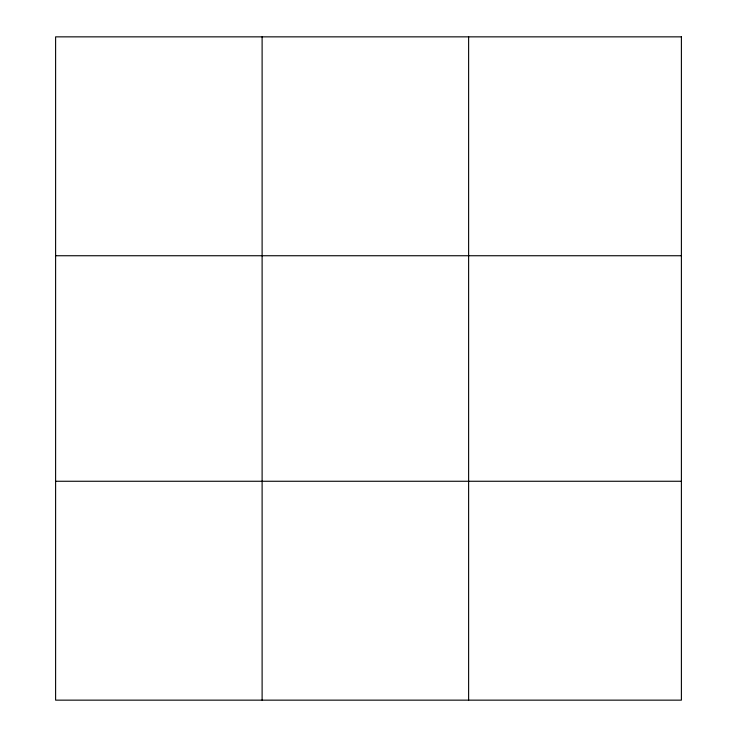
<?xml version="1.0" encoding="UTF-8"?>
<svg xmlns="http://www.w3.org/2000/svg" width="737" height="737" viewBox="0 0 737 737"><rect width="100%" height="100%" fill="white"/><g stroke="black" fill="none" stroke-linecap="round" stroke-linejoin="round"><path stroke-width="1.11" d="M262.114 700.15L262.114 36.85M468.621 700.15L468.621 36.85M55.607 255.739L681.393 255.739M55.607 481.261L681.393 481.261M681.393 36.85L681.393 700.15L55.607 700.15L55.607 36.85L681.393 36.85"/></g></svg>
